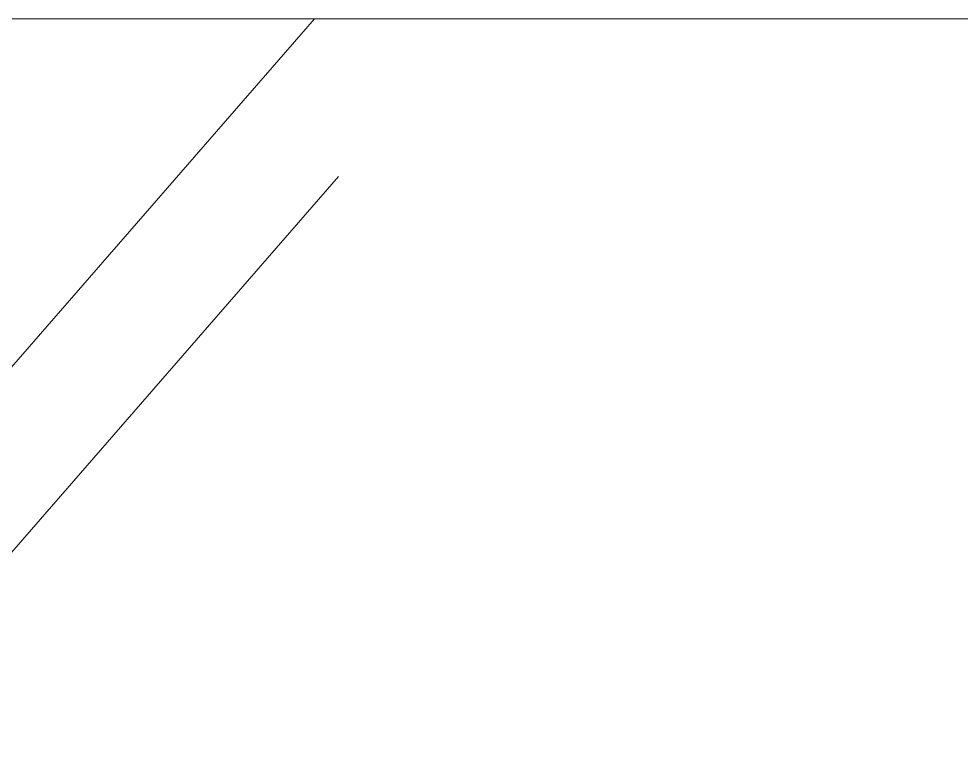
# Model space of a CAD drawing. Extents: x -7.4 to 79.9, y -10.6 to 40.1.
# Drawn here: x 19.3979 to 19.4848, y 7.8927 to 7.9606 of the extents above; entities that cross this region are included whole.
import ezdxf

# ---------------------------------------------------------------- set-up
doc = ezdxf.new("R2010")
doc.units = 0
doc.header["$LTSCALE"] = 0.25
doc.header["$MEASUREMENT"] = 0
doc.linetypes.add('HIDDEN', pattern=[0.375, 0.25, -0.125])
doc.linetypes.add('SLD-Solid', pattern=[0])
doc.layers.get('0').update_dxf_attribs({"linetype": 'CONTINUOUS'})
doc.layers.add('HINGE', color=3, linetype='CONTINUOUS')
doc.layers.add('MISC', color=7, linetype='CONTINUOUS')

# ---------------------------------------------------------------- blocks, each defined once
blk = doc.blocks.new('A$C5CFF3FD8')
at = {"color": 7, "linetype": 'Continuous', "lineweight": 15}
blk.add_line((0.08999969842537059, -2.639608531751492e-09), (0.08999969842537059, 0.6599999973603912), dxfattribs=at)
at = {"color": 7, "linetype": 'HIDDEN', "lineweight": 0}
blk.add_line((-3.015746301571198e-07, 0.2817641909569306), (0.08999969842537059, 0.3599999973603913), dxfattribs=at)
blk = doc.blocks.new('A$C70CA78BD')
at = {"color": 7, "linetype": 'SLD-Solid', "lineweight": 15}
for p, q in [((0.06961499542584715, 0.2497686091559141), (-5.920717249807694e-09, 0.3102840024994267)), ((-5.920717249807694e-09, 0.3102840024994267), (-5.920717249807694e-09, 1.004158489692486e-08))]:
    blk.add_line(p, q, dxfattribs=at)

msp = doc.modelspace()

# ---------------------------------------------------------------- block references
at = {"layer": 'HINGE', "xscale": -1, "rotation": 270}
msp.add_blockref('A$C5CFF3FD8', (19.08003766248248, 7.87063777692302), dxfattribs=at)
at = {"layer": 'MISC', "rotation": 270}
for p in [(19.11489565357243, 7.960637469427683), (19.3298956535724, 7.960637469427683)]:
    msp.add_blockref('A$C70CA78BD', p, dxfattribs=at)

doc.saveas('drawing.dxf')
